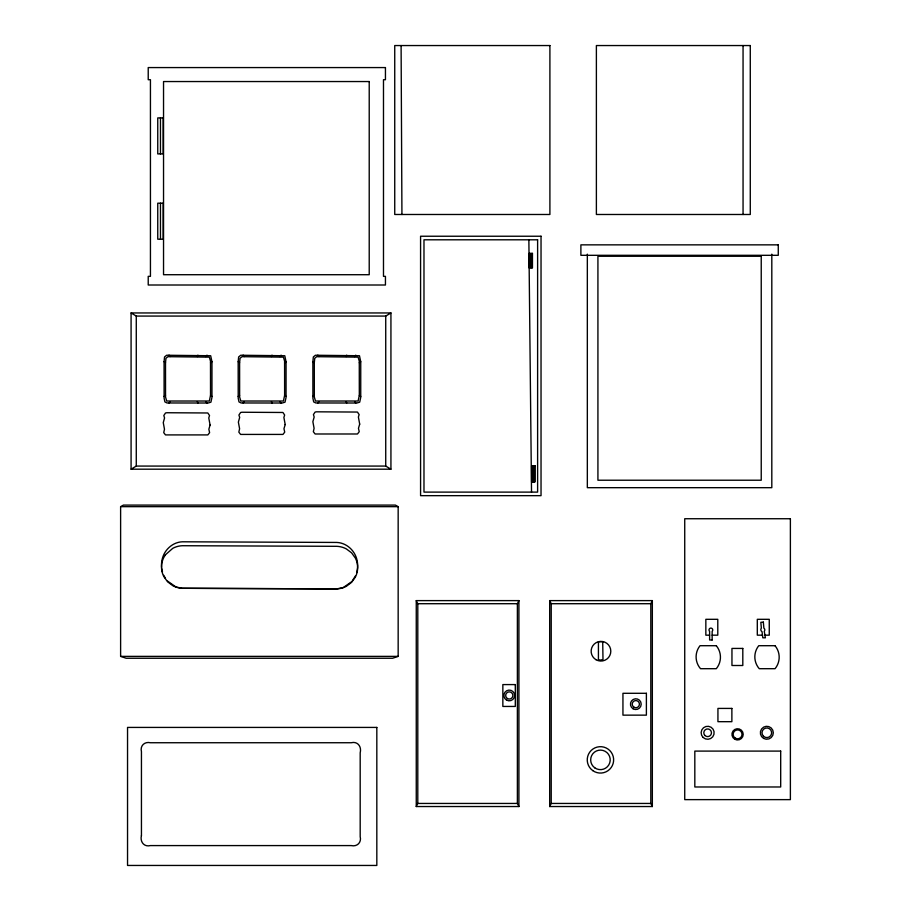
<?xml version="1.0" encoding="UTF-8"?>
<svg xmlns="http://www.w3.org/2000/svg" width="911" height="911" viewBox="0 0 911 911"><rect width="100%" height="100%" fill="white"/><g stroke="black" fill="none" stroke-linecap="round" stroke-linejoin="round"><path stroke-width="1.37" d="M164.071 361.735L164.549 356.953L166.633 355.244L210.68 355.745L211.967 361.735L211.956 397.367L210.919 402.195L208.072 403.015L167.043 402.969L164.902 401.922L164.105 398.209L164.071 361.735L165.506 362.783L165.54 397.071L166.713 401.022L209.325 401.022L210.521 395.385L210.498 361.098L209.325 357.146L167.92 356.679L165.961 358.285L165.506 362.783M238.17 361.735L238.648 356.953L240.732 355.244L284.779 355.745L286.065 361.735L286.054 397.367L285.029 402.195L282.171 403.015L241.142 402.969L239.001 401.922L238.204 398.209L238.17 361.735L239.604 362.783L239.639 397.071L240.811 401.022L283.423 401.022L284.619 395.385L284.596 361.098L283.423 357.146L242.019 356.679L240.06 358.285L239.604 362.783M312.86 361.735L313.338 356.953L315.422 355.244L359.469 355.745L360.745 361.735L360.733 397.367L359.708 402.195L356.85 403.015L315.821 402.969L313.68 401.922L312.894 398.209L312.86 361.735L314.295 362.783L314.329 397.071L315.491 401.022L358.103 401.022L359.31 395.385L359.276 361.098L358.103 357.146L316.698 356.679L314.739 358.285L314.295 362.783M197.334 356.577L197.926 355.142M271.432 356.577L272.025 355.142M346.112 356.577L346.704 355.142M416.259 806.531L417.796 803.445L417.796 603.708L416.259 600.611L518.917 600.611L518.917 806.531L416.259 806.531L416.259 600.611M518.917 806.531L517.38 803.445L517.38 603.708L518.917 600.611M549.686 806.531L551.223 803.445L551.223 603.708L549.686 600.611L652.344 600.611L652.344 806.531L549.686 806.531L549.686 600.611M652.344 806.531L650.807 803.445L650.807 603.708L652.344 600.611M355.415 575.957L352.318 580.842M169.036 403.026L170.175 401.592M205.863 356.577L207.002 355.142M243.135 403.026L244.273 401.592M279.962 356.577L281.1 355.142M317.825 403.026L318.964 401.592M354.641 356.577L355.78 355.142M351.612 581.753L343.333 587.515L336.842 588.893L182.314 588.29L176.882 587.185M164.071 396.422L165.506 395.385M210.521 362.783L211.967 361.735M238.17 396.422L239.604 395.385M284.619 362.783L286.065 361.735M312.86 396.422L314.295 395.385M359.31 362.783L360.745 361.735M131.082 469.188L136.274 466.068L385.729 466.068L390.933 469.188L390.933 312.951L131.082 312.951L131.082 469.188L390.933 469.188M131.082 312.951L136.274 316.071L385.729 316.071L390.933 312.951M120.616 506.664L123.395 505.093L395.397 505.093L398.164 506.664L398.164 656.375L392.618 658.254L126.162 658.254L120.616 656.375L120.616 506.664L398.164 506.664M417.796 603.708L517.38 603.708M551.223 603.708L650.807 603.708M709.612 635.172L705.843 635.172L705.843 619.309L717.788 619.309L717.788 635.172L712.151 635.172M762.473 635.172L757.303 635.172L757.303 619.309L769.26 619.309L769.26 635.172L764.933 635.172M120.616 656.375L398.164 656.375M417.796 803.445L517.38 803.445M551.223 803.445L650.807 803.445M603.515 641.72L598.425 641.72L598.425 659.632L600.44 660.099L602.991 659.507L602.706 641.617M175.823 586.866L167.544 581.104M359.31 395.385L360.745 396.422M284.619 395.385L286.065 396.422M210.521 395.385L211.967 396.422M317.825 355.142L318.964 356.577M354.641 401.592L355.78 403.026M243.135 355.142L244.273 356.577M279.962 401.592L281.1 403.026M169.036 355.142L170.175 356.577M205.863 401.592L207.002 403.026M163.741 575.308L165.438 578.36M346.112 401.592L346.704 403.026M271.432 401.592L272.025 403.026M197.334 401.592L197.926 403.026M528.87 239.798L531.523 492.111M401.102 45.55L401.933 214.484M771.811 254.169L771.811 487.681L587.333 487.681L587.333 254.169M743.057 45.55L743.057 214.484M534.575 465.783L534.575 481.942M533.55 465.783L533.55 481.942M532.377 465.783L532.377 481.942M532.047 253.417L532.047 267.845M531.011 253.417L531.011 267.845M529.838 253.417L529.838 267.845M385.729 316.071L385.729 466.068M160.461 117.906L160.461 153.925M160.461 203.187L160.461 239.206M136.274 316.071L136.274 466.068M162.5 572.017A24.779 24.779 0 0 1 161.748 568.555M161.611 567.382A24.779 24.779 0 0 1 162.5 558.022C164.993 549.242 173.056 542.17 182.314 541.794L336.842 542.444C346.1 542.819 354.151 549.891 356.645 558.671A24.779 24.779 0 0 1 356.645 572.666M141.444 835.467C139.873 841.513 143.767 847.241 150.429 845.579L351.202 845.579C357.044 846.957 361.713 842.516 360.187 836.64L360.187 752.85C361.747 746.792 357.864 741.064 351.202 742.738L150.429 742.738C144.587 741.349 139.907 745.79 141.444 751.666L141.444 835.467M210.077 425.05L208.858 429.24L209.61 432.634L207.845 434.911L165.495 434.911L163.729 432.634L164.481 429.24L163.263 422.624L164.561 417.933L163.809 415.53L165.517 412.979L166.861 412.74L207.822 412.979L209.53 415.53L208.778 417.933L210.077 425.05M285.189 424.549L283.97 428.739L284.722 432.144L282.957 434.422L240.606 434.422L238.841 432.144L239.593 428.739L238.375 422.123L239.673 417.432L238.921 415.04L240.629 412.478L241.973 412.25L282.934 412.478L284.642 415.04L283.89 417.432L285.189 424.549M359.686 424.127L358.467 428.318L359.23 431.712L357.465 433.989L315.104 433.989L313.338 431.712L314.09 428.318L312.872 421.702L314.17 417.01L313.418 414.607L315.126 412.057L316.47 411.818L357.431 412.057L359.15 414.607L358.387 417.01L359.686 424.127M165.438 554.776L163.741 557.566A20.964 20.964 0 0 0 163.741 576.447L167.544 581.753L172.794 585.705A22.046 22.046 0 0 0 182.314 588.29L336.842 588.893A22.046 22.046 0 0 0 346.362 586.297L351.612 582.345L355.415 577.039A20.964 20.964 0 0 0 355.415 558.17L351.612 552.852L346.351 548.912A22.046 22.046 0 0 0 336.842 546.315L182.314 545.723A22.046 22.046 0 0 0 172.794 548.308L165.438 554.776M763.338 622.099L760.833 622.315L761.345 628.123A2.369 2.369 0 0 0 762.04 631.687L762.803 637.802L765.388 637.802L764.272 631.369A2.209 2.209 0 0 0 763.873 628.123L763.338 622.099M549.902 45.55L394.736 45.55L394.736 214.484L549.902 214.484L549.902 45.55M750.277 45.55L596.386 45.55L596.386 214.484L750.277 214.484L750.277 45.55M385.444 67.573L148.22 67.573L148.22 79.712L150.44 79.712L150.44 276.352L148.22 276.352L148.22 285.006L385.444 285.006L385.444 276.352L383.485 276.352L383.485 79.712L385.444 79.712L385.444 67.573M369.217 81.546L163.536 81.546L163.536 274.712L369.217 274.712L369.217 81.546M163.16 117.906L157.751 117.906L157.751 153.925L163.16 153.925L163.16 117.906M163.16 203.187L157.751 203.187L157.751 239.206L163.16 239.206L163.16 203.187M541.032 236.234L420.575 236.234L420.575 495.664L541.032 495.664L541.032 236.234M537.615 239.798L423.979 239.798L423.979 492.111L537.615 492.111L537.615 239.798M778.267 244.854L580.888 244.854L580.888 255.308L778.267 255.308L778.267 244.854M532.457 253.417L529.075 253.417L529.075 267.845L532.457 267.845L532.457 253.417M761.232 256.264L597.923 256.264L597.923 480.222L761.232 480.222L761.232 256.264M534.985 465.783L531.614 465.783L531.614 481.942L534.985 481.942L534.985 465.783M790.384 518.735L684.73 518.735L684.73 799.63L790.384 799.63L790.384 518.735M712.151 639.989L709.612 639.989L709.612 631.323A1.868 1.868 0 0 1 709.544 628.658A1.868 1.868 0 0 1 712.208 628.658A1.868 1.868 0 0 1 712.151 631.323L712.151 639.989M716.297 645.705L700.024 645.705A17.947 17.947 0 0 0 700.525 668.697L716.297 668.697A18.015 18.015 0 0 0 716.297 645.705M775.056 645.705L758.749 645.705A17.947 17.947 0 0 0 759.25 668.697L775.056 668.697A18.015 18.015 0 0 0 775.022 645.705M742.807 648.427L731.954 648.427L731.954 665.497L742.807 665.497L742.807 648.427M515.307 684.582L502.849 684.582L502.849 706.446L515.307 706.446L515.307 684.582M646.389 693.294L622.942 693.294L622.942 715.146L646.389 715.146L646.389 693.294M731.875 708.416L717.936 708.416L717.936 721.683L731.875 721.683L731.875 708.416M376.824 727.422L127.54 727.422L127.54 865.45L376.824 865.45L376.824 727.422M780.693 751.097L694.82 751.097L694.82 786.979L780.693 786.979L780.693 751.097M703.087 737.42A6.502 6.502 0 0 0 713.939 734.391A6.502 6.502 0 0 0 705.888 726.511A6.502 6.502 0 0 0 703.087 737.42M704.955 735.519A3.838 3.838 0 0 0 711.354 733.731A3.838 3.838 0 0 0 706.606 729.073A3.838 3.838 0 0 0 704.955 735.519M734.756 739.242A5.648 5.648 0 0 0 743.217 734.357A5.648 5.648 0 0 0 734.756 729.472A5.648 5.648 0 0 0 734.756 739.242M763.589 738.4A6.502 6.502 0 0 0 773.325 732.774A6.502 6.502 0 0 0 763.589 727.149A6.502 6.502 0 0 0 763.589 738.4M763.429 736.179A4.806 4.806 0 0 0 771.48 734.015A4.806 4.806 0 0 0 765.593 728.128A4.806 4.806 0 0 0 763.429 736.179M735.348 738.217A4.464 4.464 0 0 0 742.032 734.357A4.464 4.464 0 0 0 735.348 730.497A4.464 4.464 0 0 0 735.348 738.217M596.056 659.735A9.827 9.827 0 0 0 610.803 651.217A9.827 9.827 0 0 0 596.056 642.71A9.827 9.827 0 0 0 596.056 659.735M633.999 707.255A3.598 3.598 0 0 0 639.431 704.192A3.598 3.598 0 0 0 634.067 701.026A3.598 3.598 0 0 0 633.999 707.255M633.099 708.781A5.364 5.364 0 0 0 641.196 704.214A5.364 5.364 0 0 0 633.191 699.477A5.364 5.364 0 0 0 633.099 708.781M592.776 770.615A13.198 13.198 0 0 0 613.581 761.129A13.198 13.198 0 0 0 594.963 747.863A13.198 13.198 0 0 0 592.776 770.615M594.769 767.825A9.77 9.77 0 0 0 610.165 760.799A9.77 9.77 0 0 0 596.386 750.983A9.77 9.77 0 0 0 594.769 767.825M507.438 698.555A3.598 3.598 0 0 0 512.87 695.492A3.598 3.598 0 0 0 507.507 692.326A3.598 3.598 0 0 0 507.438 698.555M506.539 700.081A5.364 5.364 0 0 0 514.635 695.503A5.364 5.364 0 0 0 506.63 690.777A5.364 5.364 0 0 0 506.539 700.081"/></g></svg>
